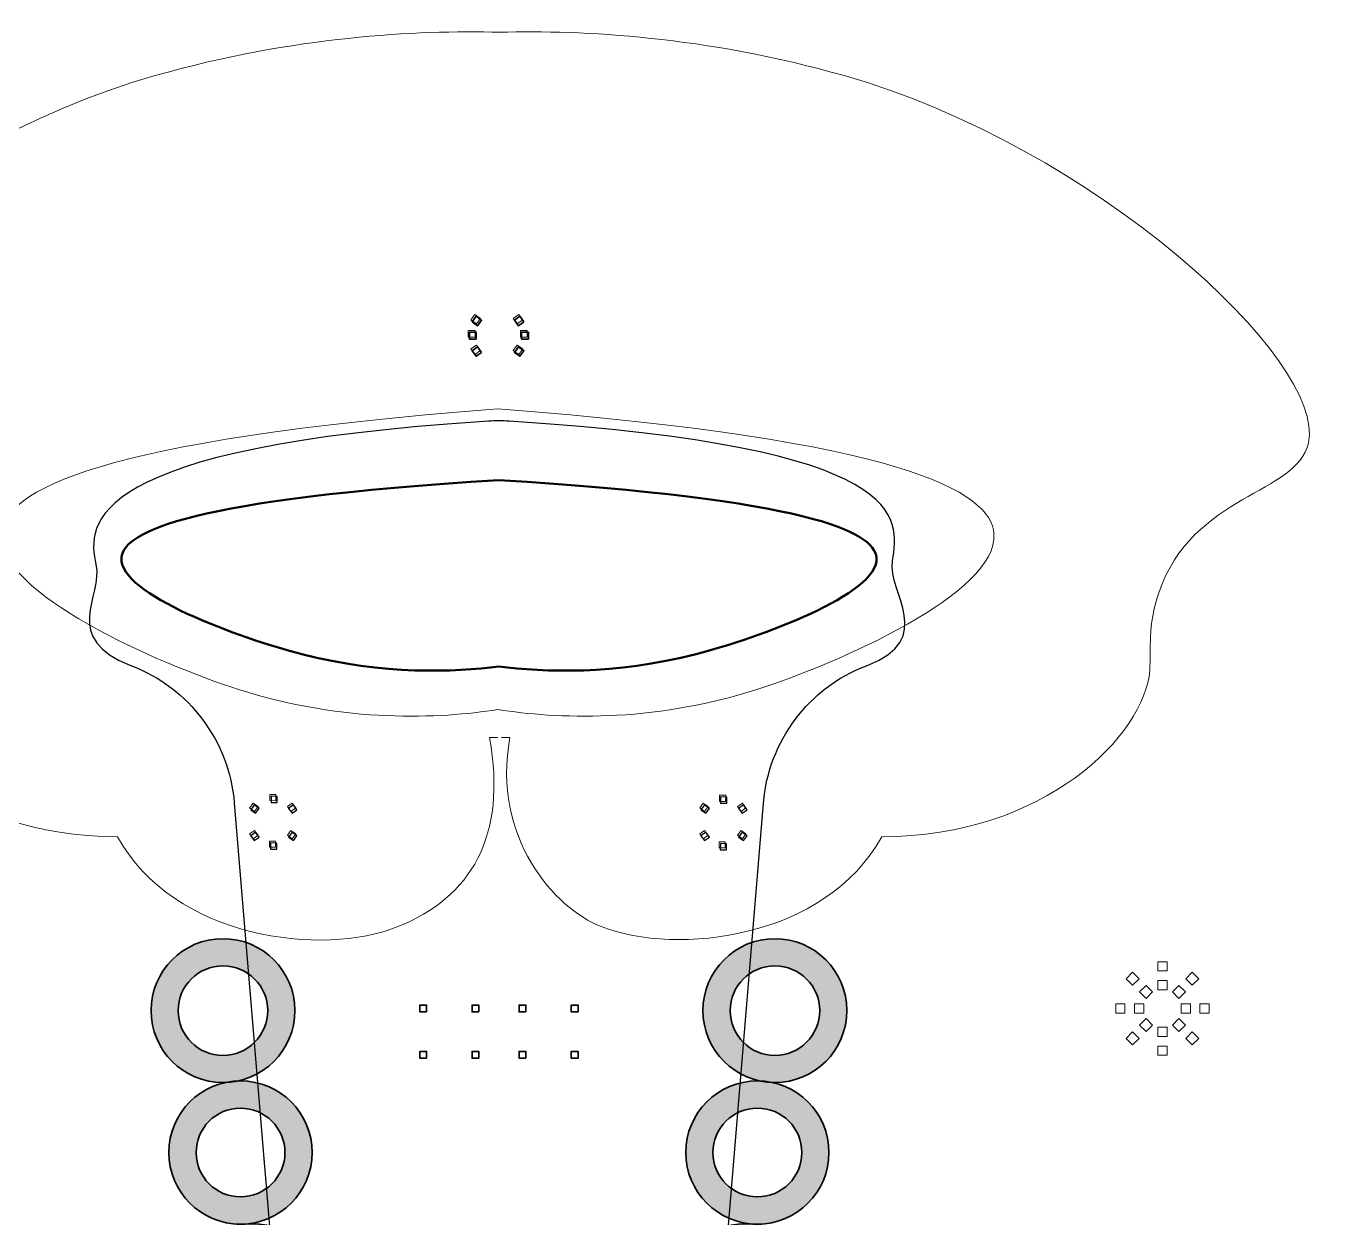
# Model space of a CAD drawing. Header units: millimetres. Extents: x 24 to 984, y -529 to -8.
# Drawn here: x 202.7 to 304.2, y -297.3 to -204.5 of the extents above; entities that cross this region are included whole.
import ezdxf

# ---------------------------------------------------------------- set-up
doc = ezdxf.new("R2010")
doc.units = ezdxf.units.MM
doc.header["$MEASUREMENT"] = 0
for name, color, linetype, lineweight in [('基本型', 7, 'Continuous', 0), ('領巾', 7, 'Continuous', 0), ('領片', 7, 'Continuous', 0)]:
    doc.layers.add(name, color=color, linetype=linetype, lineweight=lineweight)

# ---------------------------------------------------------------- blocks, each defined once
blk = doc.blocks.new('Block_1')
at = {"layer": '基本型', "color": 211, "lineweight": 30, "true_color": 0xfc41ff}
for points in [[(369.79, -254.32), (369.79, -254.32), (364.02, -169.46), (364.02, -169.46), (364.02, -169.46), (324.9, -163.26), (324.9, -163.26), (324.9, -163.26), (331.87, -78.98), (346.56, -46.01), (346.56, -46.01), (307.17, -18.49), (239.53, -18.27), (239.53, -18.27), (239.54, -18.27), (239.54, -18.27), (239.4, -18.27), (239.26, -18.27), (239.12, -18.27), (238.98, -18.27), (238.84, -18.27), (238.71, -18.27), (238.71, -18.27), (238.71, -18.27), (238.71, -18.27), (171.08, -18.49), (131.68, -46.01), (131.68, -46.01), (146.37, -78.98), (154.04, -163.26), (154.04, -163.26), (154.04, -163.26), (114.22, -169.46), (114.22, -169.46), (114.22, -169.46), (106.33, -254.32), (106.33, -254.32)], [(106.33, -254.45), (106.33, -254.45), (114.22, -339.32), (114.22, -339.32), (114.22, -339.32), (153.34, -345.52), (153.34, -345.52), (153.34, -345.52), (146.37, -429.8), (131.68, -462.77), (131.68, -462.77), (171.08, -490.28), (238.71, -490.51), (238.71, -490.51), (238.71, -490.51), (238.71, -490.51), (238.84, -490.51), (238.98, -490.51), (239.12, -490.51), (239.26, -490.51), (239.4, -490.51), (239.54, -490.51), (239.54, -490.51), (239.53, -490.51), (239.53, -490.51), (307.17, -490.28), (346.56, -462.77), (346.56, -462.77), (331.87, -429.8), (324.55, -345.52), (324.55, -345.52), (324.55, -345.52), (364.02, -339.32), (364.02, -339.32), (364.02, -339.32), (369.79, -254.45), (369.79, -254.45)]]:
    blk.add_open_spline(points, degree=3, knots=[0, 0, 0, 0, 1, 1, 1, 2, 2, 2, 3, 3, 3, 4, 4, 4, 5, 5, 5, 6, 6, 6, 7, 7, 7, 8, 8, 8, 9, 9, 9, 10, 10, 10, 11, 11, 11, 12, 12, 12, 12], dxfattribs=at)
blk = doc.blocks.new('Block_3')
at = {"layer": '基本型', "color": 211, "lineweight": 35, "true_color": 0xfc41ff}
for points in [[(237.76, -227.07), (237.76, -227.07), (238.19, -227.38), (238.19, -227.38), (238.19, -227.38), (237.88, -227.81), (237.88, -227.81), (237.88, -227.81), (237.45, -227.5), (237.45, -227.5), (237.45, -227.5), (237.76, -227.07), (237.76, -227.07)], [(241.48, -227.5), (241.48, -227.5), (241.05, -227.81), (241.05, -227.81), (241.05, -227.81), (240.74, -227.38), (240.74, -227.38), (240.74, -227.38), (241.17, -227.07), (241.17, -227.07), (241.17, -227.07), (241.48, -227.5), (241.48, -227.5)], [(238.19, -229.88), (238.19, -229.88), (237.76, -230.19), (237.76, -230.19), (237.76, -230.19), (237.45, -229.76), (237.45, -229.76), (237.45, -229.76), (237.88, -229.45), (237.88, -229.45), (237.88, -229.45), (238.19, -229.88), (238.19, -229.88)], [(241.05, -229.45), (241.05, -229.45), (241.48, -229.76), (241.48, -229.76), (241.48, -229.76), (241.17, -230.19), (241.17, -230.19), (241.17, -230.19), (240.74, -229.88), (240.74, -229.88), (240.74, -229.88), (241.05, -229.45), (241.05, -229.45)]]:
    blk.add_open_spline(points, degree=3, knots=[0, 0, 0, 0, 1, 1, 1, 2, 2, 2, 3, 3, 3, 4, 4, 4, 4], dxfattribs=at)
blk = doc.blocks.new('Block_2')
at = {"layer": '基本型', "color": 211, "lineweight": 35, "true_color": 0xfc41ff}
for points in [[(237.77, -228.85), (237.77, -228.85), (237.24, -228.85), (237.24, -228.85), (237.24, -228.85), (237.24, -228.32), (237.24, -228.32), (237.24, -228.32), (237.77, -228.32), (237.77, -228.32), (237.77, -228.32), (237.77, -228.85), (237.77, -228.85)], [(241.83, -228.85), (241.83, -228.85), (241.3, -228.85), (241.3, -228.85), (241.3, -228.85), (241.3, -228.32), (241.3, -228.32), (241.3, -228.32), (241.83, -228.32), (241.83, -228.32), (241.83, -228.32), (241.83, -228.85), (241.83, -228.85)]]:
    blk.add_open_spline(points, degree=3, knots=[0, 0, 0, 0, 1, 1, 1, 2, 2, 2, 3, 3, 3, 4, 4, 4, 4], dxfattribs=at)
at = {"layer": '基本型'}
blk.add_blockref('Block_3', (0, 0), dxfattribs=at)
blk = doc.blocks.new('Block_4')
at = {"layer": '基本型', "color": 211, "lineweight": 35, "true_color": 0xfc41ff}
for points in [[(233.91, -281.22), (233.91, -281.22), (233.38, -281.22), (233.38, -281.22), (233.38, -281.22), (233.38, -280.69), (233.38, -280.69), (233.38, -280.69), (233.91, -280.69), (233.91, -280.69), (233.91, -280.69), (233.91, -281.22), (233.91, -281.22)], [(237.97, -281.22), (237.97, -281.22), (237.44, -281.22), (237.44, -281.22), (237.44, -281.22), (237.44, -280.69), (237.44, -280.69), (237.44, -280.69), (237.97, -280.69), (237.97, -280.69), (237.97, -280.69), (237.97, -281.22), (237.97, -281.22)], [(233.91, -284.83), (233.91, -284.83), (233.38, -284.83), (233.38, -284.83), (233.38, -284.83), (233.38, -284.3), (233.38, -284.3), (233.38, -284.3), (233.91, -284.3), (233.91, -284.3), (233.91, -284.3), (233.91, -284.83), (233.91, -284.83)], [(237.97, -284.83), (237.97, -284.83), (237.44, -284.83), (237.44, -284.83), (237.44, -284.83), (237.44, -284.3), (237.44, -284.3), (237.44, -284.3), (237.97, -284.3), (237.97, -284.3), (237.97, -284.3), (237.97, -284.83), (237.97, -284.83)]]:
    blk.add_open_spline(points, degree=3, knots=[0, 0, 0, 0, 1, 1, 1, 2, 2, 2, 3, 3, 3, 4, 4, 4, 4], dxfattribs=at)
blk = doc.blocks.new('Block_5')
at = {"layer": '基本型', "color": 211, "lineweight": 35, "true_color": 0xfc41ff}
for points in [[(241.63, -281.22), (241.63, -281.22), (241.1, -281.22), (241.1, -281.22), (241.1, -281.22), (241.1, -280.69), (241.1, -280.69), (241.1, -280.69), (241.63, -280.69), (241.63, -280.69), (241.63, -280.69), (241.63, -281.22), (241.63, -281.22)], [(245.69, -281.22), (245.69, -281.22), (245.16, -281.22), (245.16, -281.22), (245.16, -281.22), (245.16, -280.69), (245.16, -280.69), (245.16, -280.69), (245.69, -280.69), (245.69, -280.69), (245.69, -280.69), (245.69, -281.22), (245.69, -281.22)], [(241.63, -284.83), (241.63, -284.83), (241.1, -284.83), (241.1, -284.83), (241.1, -284.83), (241.1, -284.3), (241.1, -284.3), (241.1, -284.3), (241.63, -284.3), (241.63, -284.3), (241.63, -284.3), (241.63, -284.83), (241.63, -284.83)], [(245.69, -284.83), (245.69, -284.83), (245.16, -284.83), (245.16, -284.83), (245.16, -284.83), (245.16, -284.3), (245.16, -284.3), (245.16, -284.3), (245.69, -284.3), (245.69, -284.3), (245.69, -284.3), (245.69, -284.83), (245.69, -284.83)]]:
    blk.add_open_spline(points, degree=3, knots=[0, 0, 0, 0, 1, 1, 1, 2, 2, 2, 3, 3, 3, 4, 4, 4, 4], dxfattribs=at)
blk = doc.blocks.new('Block_8')
at = {"layer": '基本型', "color": 211, "lineweight": 30, "true_color": 0xfc41ff}
for points in [[(255.53, -265.1), (255.53, -265.1), (255.91, -265.38), (255.91, -265.38), (255.91, -265.38), (255.63, -265.76), (255.63, -265.76), (255.63, -265.76), (255.25, -265.48), (255.25, -265.48), (255.25, -265.48), (255.53, -265.1), (255.53, -265.1)], [(258.85, -265.48), (258.85, -265.48), (258.47, -265.76), (258.47, -265.76), (258.47, -265.76), (258.19, -265.38), (258.19, -265.38), (258.19, -265.38), (258.57, -265.1), (258.57, -265.1), (258.57, -265.1), (258.85, -265.48), (258.85, -265.48)], [(255.91, -267.61), (255.91, -267.61), (255.53, -267.89), (255.53, -267.89), (255.53, -267.89), (255.25, -267.51), (255.25, -267.51), (255.25, -267.51), (255.63, -267.23), (255.63, -267.23), (255.63, -267.23), (255.91, -267.61), (255.91, -267.61)], [(258.47, -267.23), (258.47, -267.23), (258.85, -267.51), (258.85, -267.51), (258.85, -267.51), (258.57, -267.89), (258.57, -267.89), (258.57, -267.89), (258.19, -267.61), (258.19, -267.61), (258.19, -267.61), (258.47, -267.23), (258.47, -267.23)]]:
    blk.add_open_spline(points, degree=3, knots=[0, 0, 0, 0, 1, 1, 1, 2, 2, 2, 3, 3, 3, 4, 4, 4, 4], dxfattribs=at)
blk = doc.blocks.new('Block_10')
at = {"layer": '基本型', "true_color": 0x717171, "transparency": 33554687}
h = blk.add_hatch(color=8, dxfattribs=at)
h.dxf.hatch_style = 2
edge = h.paths.add_edge_path()
edge.add_spline(control_points=[(261.01, -277.64), (259.09, -277.64), (257.53, -279.2), (257.53, -281.12), (257.53, -283.04), (259.09, -284.61), (261.01, -284.61), (262.93, -284.61), (264.5, -283.04), (264.5, -281.12), (264.5, -279.2), (262.93, -277.64), (261.01, -277.64)], knot_values=[0, 0, 0, 0, 1, 1, 1, 2, 2, 2, 3, 3, 3, 4, 4, 4, 4], degree=3, periodic=0)
edge = h.paths.add_edge_path()
edge.add_spline(control_points=[(261.01, -286.72), (257.92, -286.72), (255.41, -284.21), (255.41, -281.12), (255.41, -278.03), (257.92, -275.52), (261.01, -275.52), (264.1, -275.52), (266.61, -278.03), (266.61, -281.12), (266.61, -284.21), (264.1, -286.72), (261.01, -286.72)], knot_values=[0, 0, 0, 0, 1, 1, 1, 2, 2, 2, 3, 3, 3, 4, 4, 4, 4], degree=3, periodic=0)
h = blk.add_hatch(color=8, dxfattribs=at)
h.dxf.hatch_style = 2
edge = h.paths.add_edge_path()
edge.add_spline(control_points=[(259.65, -288.71), (257.74, -288.71), (256.19, -290.26), (256.19, -292.17), (256.19, -294.07), (257.74, -295.62), (259.65, -295.62), (261.56, -295.62), (263.11, -294.07), (263.11, -292.17), (263.11, -290.26), (261.56, -288.71), (259.65, -288.71)], knot_values=[0, 0, 0, 0, 1, 1, 1, 2, 2, 2, 3, 3, 3, 4, 4, 4, 4], degree=3, periodic=0)
edge = h.paths.add_edge_path()
edge.add_spline(control_points=[(259.65, -297.74), (256.58, -297.74), (254.07, -295.24), (254.07, -292.17), (254.07, -289.09), (256.58, -286.59), (259.65, -286.59), (262.72, -286.59), (265.22, -289.09), (265.22, -292.17), (265.22, -295.24), (262.72, -297.74), (259.65, -297.74)], knot_values=[0, 0, 0, 0, 1, 1, 1, 2, 2, 2, 3, 3, 3, 4, 4, 4, 4], degree=3, periodic=0)
h = blk.add_hatch(color=8, dxfattribs=at)
h.dxf.hatch_style = 2
edge = h.paths.add_edge_path()
edge.add_spline(control_points=[(258.73, -299.83), (256.83, -299.83), (255.28, -301.38), (255.28, -303.29), (255.28, -305.19), (256.83, -306.74), (258.73, -306.74), (260.64, -306.74), (262.19, -305.19), (262.19, -303.29), (262.19, -301.38), (260.64, -299.83), (258.73, -299.83)], knot_values=[0, 0, 0, 0, 1, 1, 1, 2, 2, 2, 3, 3, 3, 4, 4, 4, 4], degree=3, periodic=0)
edge = h.paths.add_edge_path()
edge.add_spline(control_points=[(258.73, -308.86), (255.66, -308.86), (253.16, -306.36), (253.16, -303.29), (253.16, -300.21), (255.66, -297.71), (258.73, -297.71), (261.81, -297.71), (264.31, -300.21), (264.31, -303.29), (264.31, -306.36), (261.81, -308.86), (258.73, -308.86)], knot_values=[0, 0, 0, 0, 1, 1, 1, 2, 2, 2, 3, 3, 3, 4, 4, 4, 4], degree=3, periodic=0)
h = blk.add_hatch(color=8, dxfattribs=at)
h.dxf.hatch_style = 2
edge = h.paths.add_edge_path()
edge.add_spline(control_points=[(256.47, -310.57), (254.56, -310.57), (253.01, -312.12), (253.01, -314.02), (253.01, -315.93), (254.56, -317.48), (256.47, -317.48), (258.38, -317.48), (259.93, -315.93), (259.93, -314.02), (259.93, -312.12), (258.38, -310.57), (256.47, -310.57)], knot_values=[0, 0, 0, 0, 1, 1, 1, 2, 2, 2, 3, 3, 3, 4, 4, 4, 4], degree=3, periodic=0)
edge = h.paths.add_edge_path()
edge.add_spline(control_points=[(256.47, -319.6), (253.4, -319.6), (250.9, -317.1), (250.9, -314.02), (250.9, -310.95), (253.4, -308.45), (256.47, -308.45), (259.54, -308.45), (262.04, -310.95), (262.04, -314.02), (262.04, -317.1), (259.54, -319.6), (256.47, -319.6)], knot_values=[0, 0, 0, 0, 1, 1, 1, 2, 2, 2, 3, 3, 3, 4, 4, 4, 4], degree=3, periodic=0)
at = {"layer": '基本型', "color": 211, "lineweight": 35, "true_color": 0xfc41ff}
for points in [[(261.01, -286.72), (257.92, -286.72), (255.41, -284.21), (255.41, -281.12), (255.41, -278.03), (257.92, -275.52), (261.01, -275.52), (264.1, -275.52), (266.61, -278.03), (266.61, -281.12), (266.61, -284.21), (264.1, -286.72), (261.01, -286.72)], [(261.01, -277.64), (259.09, -277.64), (257.53, -279.2), (257.53, -281.12), (257.53, -283.04), (259.09, -284.61), (261.01, -284.61), (262.93, -284.61), (264.5, -283.04), (264.5, -281.12), (264.5, -279.2), (262.93, -277.64), (261.01, -277.64)], [(259.65, -297.74), (256.58, -297.74), (254.07, -295.24), (254.07, -292.17), (254.07, -289.09), (256.58, -286.59), (259.65, -286.59), (262.72, -286.59), (265.22, -289.09), (265.22, -292.17), (265.22, -295.24), (262.72, -297.74), (259.65, -297.74)], [(259.65, -288.71), (257.74, -288.71), (256.19, -290.26), (256.19, -292.17), (256.19, -294.07), (257.74, -295.62), (259.65, -295.62), (261.56, -295.62), (263.11, -294.07), (263.11, -292.17), (263.11, -290.26), (261.56, -288.71), (259.65, -288.71)], [(258.73, -308.86), (255.66, -308.86), (253.16, -306.36), (253.16, -303.29), (253.16, -300.21), (255.66, -297.71), (258.73, -297.71), (261.81, -297.71), (264.31, -300.21), (264.31, -303.29), (264.31, -306.36), (261.81, -308.86), (258.73, -308.86)], [(258.73, -299.83), (256.83, -299.83), (255.28, -301.38), (255.28, -303.29), (255.28, -305.19), (256.83, -306.74), (258.73, -306.74), (260.64, -306.74), (262.19, -305.19), (262.19, -303.29), (262.19, -301.38), (260.64, -299.83), (258.73, -299.83)], [(256.47, -319.6), (253.4, -319.6), (250.9, -317.1), (250.9, -314.02), (250.9, -310.95), (253.4, -308.45), (256.47, -308.45), (259.54, -308.45), (262.04, -310.95), (262.04, -314.02), (262.04, -317.1), (259.54, -319.6), (256.47, -319.6)], [(256.47, -310.57), (254.56, -310.57), (253.01, -312.12), (253.01, -314.02), (253.01, -315.93), (254.56, -317.48), (256.47, -317.48), (258.38, -317.48), (259.93, -315.93), (259.93, -314.02), (259.93, -312.12), (258.38, -310.57), (256.47, -310.57)]]:
    blk.add_open_spline(points, degree=3, knots=[0, 0, 0, 0, 1, 1, 1, 2, 2, 2, 3, 3, 3, 4, 4, 4, 4], dxfattribs=at)
blk = doc.blocks.new('Block_9')
at = {"layer": '基本型', "true_color": 0x717171, "transparency": 33554687}
h = blk.add_hatch(color=8, dxfattribs=at)
h.dxf.hatch_style = 2
edge = h.paths.add_edge_path()
edge.add_spline(control_points=[(218.06, -277.64), (216.14, -277.64), (214.57, -279.2), (214.57, -281.12), (214.57, -283.04), (216.14, -284.61), (218.06, -284.61), (219.98, -284.61), (221.54, -283.04), (221.54, -281.12), (221.54, -279.2), (219.98, -277.64), (218.06, -277.64)], knot_values=[0, 0, 0, 0, 1, 1, 1, 2, 2, 2, 3, 3, 3, 4, 4, 4, 4], degree=3, periodic=0)
edge = h.paths.add_edge_path()
edge.add_spline(control_points=[(218.06, -286.72), (214.97, -286.72), (212.46, -284.21), (212.46, -281.12), (212.46, -278.03), (214.97, -275.52), (218.06, -275.52), (221.15, -275.52), (223.66, -278.03), (223.66, -281.12), (223.66, -284.21), (221.15, -286.72), (218.06, -286.72)], knot_values=[0, 0, 0, 0, 1, 1, 1, 2, 2, 2, 3, 3, 3, 4, 4, 4, 4], degree=3, periodic=0)
h = blk.add_hatch(color=8, dxfattribs=at)
h.dxf.hatch_style = 2
edge = h.paths.add_edge_path()
edge.add_spline(control_points=[(219.42, -288.71), (217.52, -288.71), (215.97, -290.26), (215.97, -292.17), (215.97, -294.07), (217.52, -295.62), (219.42, -295.62), (221.33, -295.62), (222.88, -294.07), (222.88, -292.17), (222.88, -290.26), (221.33, -288.71), (219.42, -288.71)], knot_values=[0, 0, 0, 0, 1, 1, 1, 2, 2, 2, 3, 3, 3, 4, 4, 4, 4], degree=3, periodic=0)
edge = h.paths.add_edge_path()
edge.add_spline(control_points=[(219.42, -297.74), (216.35, -297.74), (213.85, -295.24), (213.85, -292.17), (213.85, -289.09), (216.35, -286.59), (219.42, -286.59), (222.5, -286.59), (225, -289.09), (225, -292.17), (225, -295.24), (222.5, -297.74), (219.42, -297.74)], knot_values=[0, 0, 0, 0, 1, 1, 1, 2, 2, 2, 3, 3, 3, 4, 4, 4, 4], degree=3, periodic=0)
h = blk.add_hatch(color=8, dxfattribs=at)
h.dxf.hatch_style = 2
edge = h.paths.add_edge_path()
edge.add_spline(control_points=[(220.34, -299.83), (218.43, -299.83), (216.88, -301.38), (216.88, -303.29), (216.88, -305.19), (218.43, -306.74), (220.34, -306.74), (222.24, -306.74), (223.8, -305.19), (223.8, -303.29), (223.8, -301.38), (222.24, -299.83), (220.34, -299.83)], knot_values=[0, 0, 0, 0, 1, 1, 1, 2, 2, 2, 3, 3, 3, 4, 4, 4, 4], degree=3, periodic=0)
edge = h.paths.add_edge_path()
edge.add_spline(control_points=[(220.34, -308.86), (217.26, -308.86), (214.76, -306.36), (214.76, -303.29), (214.76, -300.21), (217.26, -297.71), (220.34, -297.71), (223.41, -297.71), (225.91, -300.21), (225.91, -303.29), (225.91, -306.36), (223.41, -308.86), (220.34, -308.86)], knot_values=[0, 0, 0, 0, 1, 1, 1, 2, 2, 2, 3, 3, 3, 4, 4, 4, 4], degree=3, periodic=0)
h = blk.add_hatch(color=8, dxfattribs=at)
h.dxf.hatch_style = 2
edge = h.paths.add_edge_path()
edge.add_spline(control_points=[(222.6, -310.57), (220.7, -310.57), (219.15, -312.12), (219.15, -314.02), (219.15, -315.93), (220.7, -317.48), (222.6, -317.48), (224.51, -317.48), (226.06, -315.93), (226.06, -314.02), (226.06, -312.12), (224.51, -310.57), (222.6, -310.57)], knot_values=[0, 0, 0, 0, 1, 1, 1, 2, 2, 2, 3, 3, 3, 4, 4, 4, 4], degree=3, periodic=0)
edge = h.paths.add_edge_path()
edge.add_spline(control_points=[(222.6, -319.6), (219.53, -319.6), (217.03, -317.1), (217.03, -314.02), (217.03, -310.95), (219.53, -308.45), (222.6, -308.45), (225.68, -308.45), (228.18, -310.95), (228.18, -314.02), (228.18, -317.1), (225.68, -319.6), (222.6, -319.6)], knot_values=[0, 0, 0, 0, 1, 1, 1, 2, 2, 2, 3, 3, 3, 4, 4, 4, 4], degree=3, periodic=0)
at = {"layer": '基本型', "color": 211, "lineweight": 35, "true_color": 0xfc41ff}
for points in [[(218.06, -286.72), (214.97, -286.72), (212.46, -284.21), (212.46, -281.12), (212.46, -278.03), (214.97, -275.52), (218.06, -275.52), (221.15, -275.52), (223.66, -278.03), (223.66, -281.12), (223.66, -284.21), (221.15, -286.72), (218.06, -286.72)], [(218.06, -277.64), (216.14, -277.64), (214.57, -279.2), (214.57, -281.12), (214.57, -283.04), (216.14, -284.61), (218.06, -284.61), (219.98, -284.61), (221.54, -283.04), (221.54, -281.12), (221.54, -279.2), (219.98, -277.64), (218.06, -277.64)], [(219.42, -297.74), (216.35, -297.74), (213.85, -295.24), (213.85, -292.17), (213.85, -289.09), (216.35, -286.59), (219.42, -286.59), (222.5, -286.59), (225, -289.09), (225, -292.17), (225, -295.24), (222.5, -297.74), (219.42, -297.74)], [(219.42, -288.71), (217.52, -288.71), (215.97, -290.26), (215.97, -292.17), (215.97, -294.07), (217.52, -295.62), (219.42, -295.62), (221.33, -295.62), (222.88, -294.07), (222.88, -292.17), (222.88, -290.26), (221.33, -288.71), (219.42, -288.71)], [(220.34, -308.86), (217.26, -308.86), (214.76, -306.36), (214.76, -303.29), (214.76, -300.21), (217.26, -297.71), (220.34, -297.71), (223.41, -297.71), (225.91, -300.21), (225.91, -303.29), (225.91, -306.36), (223.41, -308.86), (220.34, -308.86)], [(220.34, -299.83), (218.43, -299.83), (216.88, -301.38), (216.88, -303.29), (216.88, -305.19), (218.43, -306.74), (220.34, -306.74), (222.24, -306.74), (223.8, -305.19), (223.8, -303.29), (223.8, -301.38), (222.24, -299.83), (220.34, -299.83)], [(222.6, -319.6), (219.53, -319.6), (217.03, -317.1), (217.03, -314.02), (217.03, -310.95), (219.53, -308.45), (222.6, -308.45), (225.68, -308.45), (228.18, -310.95), (228.18, -314.02), (228.18, -317.1), (225.68, -319.6), (222.6, -319.6)], [(222.6, -310.57), (220.7, -310.57), (219.15, -312.12), (219.15, -314.02), (219.15, -315.93), (220.7, -317.48), (222.6, -317.48), (224.51, -317.48), (226.06, -315.93), (226.06, -314.02), (226.06, -312.12), (224.51, -310.57), (222.6, -310.57)]]:
    blk.add_open_spline(points, degree=3, knots=[0, 0, 0, 0, 1, 1, 1, 2, 2, 2, 3, 3, 3, 4, 4, 4, 4], dxfattribs=at)
at = {"layer": '基本型'}
blk.add_blockref('Block_10', (0, 0), dxfattribs=at)
blk = doc.blocks.new('Block_12')
at = {"layer": '基本型', "color": 211, "lineweight": 18, "true_color": 0xfc41ff}
for points in [[(290.81, -278.03), (290.81, -278.03), (290.81, -277.32), (290.81, -277.32), (290.81, -277.32), (291.53, -277.32), (291.53, -277.32), (291.53, -277.32), (291.53, -278.03), (291.53, -278.03), (291.53, -278.03), (290.81, -278.03), (290.81, -278.03)], [(288.85, -279.14), (288.85, -279.14), (288.34, -278.64), (288.34, -278.64), (288.34, -278.64), (288.85, -278.13), (288.85, -278.13), (288.85, -278.13), (289.36, -278.64), (289.36, -278.64), (289.36, -278.64), (288.85, -279.14), (288.85, -279.14)], [(292.98, -278.64), (292.98, -278.64), (293.49, -278.13), (293.49, -278.13), (293.49, -278.13), (294, -278.64), (294, -278.64), (294, -278.64), (293.49, -279.14), (293.49, -279.14), (293.49, -279.14), (292.98, -278.64), (292.98, -278.64)], [(288.25, -281.31), (288.25, -281.31), (287.53, -281.31), (287.53, -281.31), (287.53, -281.31), (287.53, -280.6), (287.53, -280.6), (287.53, -280.6), (288.25, -280.6), (288.25, -280.6), (288.25, -280.6), (288.25, -281.31), (288.25, -281.31)], [(294.09, -280.6), (294.09, -280.6), (294.81, -280.6), (294.81, -280.6), (294.81, -280.6), (294.81, -281.31), (294.81, -281.31), (294.81, -281.31), (294.09, -281.31), (294.09, -281.31), (294.09, -281.31), (294.09, -280.6), (294.09, -280.6)], [(289.36, -283.28), (289.36, -283.28), (288.85, -283.78), (288.85, -283.78), (288.85, -283.78), (288.34, -283.28), (288.34, -283.28), (288.34, -283.28), (288.85, -282.77), (288.85, -282.77), (288.85, -282.77), (289.36, -283.28), (289.36, -283.28)], [(293.49, -282.77), (293.49, -282.77), (294, -283.28), (294, -283.28), (294, -283.28), (293.49, -283.78), (293.49, -283.78), (293.49, -283.78), (292.98, -283.28), (292.98, -283.28), (292.98, -283.28), (293.49, -282.77), (293.49, -282.77)], [(291.53, -283.88), (291.53, -283.88), (291.53, -284.6), (291.53, -284.6), (291.53, -284.6), (290.81, -284.6), (290.81, -284.6), (290.81, -284.6), (290.81, -283.88), (290.81, -283.88), (290.81, -283.88), (291.53, -283.88), (291.53, -283.88)]]:
    blk.add_open_spline(points, degree=3, knots=[0, 0, 0, 0, 1, 1, 1, 2, 2, 2, 3, 3, 3, 4, 4, 4, 4], dxfattribs=at)
blk = doc.blocks.new('Block_11')
at = {"layer": '基本型', "color": 211, "lineweight": 18, "true_color": 0xfc41ff}
for points in [[(290.81, -279.5), (290.81, -279.5), (290.81, -278.78), (290.81, -278.78), (290.81, -278.78), (291.53, -278.78), (291.53, -278.78), (291.53, -278.78), (291.53, -279.5), (291.53, -279.5), (291.53, -279.5), (290.81, -279.5), (290.81, -279.5)], [(289.89, -280.18), (289.89, -280.18), (289.38, -279.67), (289.38, -279.67), (289.38, -279.67), (289.89, -279.17), (289.89, -279.17), (289.89, -279.17), (290.39, -279.67), (290.39, -279.67), (290.39, -279.67), (289.89, -280.18), (289.89, -280.18)], [(291.94, -279.67), (291.94, -279.67), (292.45, -279.17), (292.45, -279.17), (292.45, -279.17), (292.96, -279.67), (292.96, -279.67), (292.96, -279.67), (292.45, -280.18), (292.45, -280.18), (292.45, -280.18), (291.94, -279.67), (291.94, -279.67)], [(289.72, -281.31), (289.72, -281.31), (289, -281.31), (289, -281.31), (289, -281.31), (289, -280.6), (289, -280.6), (289, -280.6), (289.72, -280.6), (289.72, -280.6), (289.72, -280.6), (289.72, -281.31), (289.72, -281.31)], [(292.62, -280.6), (292.62, -280.6), (293.34, -280.6), (293.34, -280.6), (293.34, -280.6), (293.34, -281.31), (293.34, -281.31), (293.34, -281.31), (292.62, -281.31), (292.62, -281.31), (292.62, -281.31), (292.62, -280.6), (292.62, -280.6)], [(290.39, -282.24), (290.39, -282.24), (289.89, -282.75), (289.89, -282.75), (289.89, -282.75), (289.38, -282.24), (289.38, -282.24), (289.38, -282.24), (289.89, -281.73), (289.89, -281.73), (289.89, -281.73), (290.39, -282.24), (290.39, -282.24)], [(292.45, -281.73), (292.45, -281.73), (292.96, -282.24), (292.96, -282.24), (292.96, -282.24), (292.45, -282.75), (292.45, -282.75), (292.45, -282.75), (291.94, -282.24), (291.94, -282.24), (291.94, -282.24), (292.45, -281.73), (292.45, -281.73)], [(291.53, -282.41), (291.53, -282.41), (291.53, -283.13), (291.53, -283.13), (291.53, -283.13), (290.81, -283.13), (290.81, -283.13), (290.81, -283.13), (290.81, -282.41), (290.81, -282.41), (290.81, -282.41), (291.53, -282.41), (291.53, -282.41)]]:
    blk.add_open_spline(points, degree=3, knots=[0, 0, 0, 0, 1, 1, 1, 2, 2, 2, 3, 3, 3, 4, 4, 4, 4], dxfattribs=at)
at = {"layer": '基本型'}
blk.add_blockref('Block_12', (0, 0), dxfattribs=at)
blk = doc.blocks.new('Block_0')
at = {"layer": '基本型', "color": 211, "lineweight": 30, "true_color": 0xfc41ff}
blk.add_lwpolyline([(215.55, -248.71)], dxfattribs=at)
at = {"layer": '基本型', "color": 211, "lineweight": 50, "true_color": 0xfc41ff}
for points in [[(239.54, -254.34), (236.07, -254.77), (230.57, -255.02), (224.19, -253.37), (219.4, -252.13), (209.9, -248.72), (210.16, -245.86), (210.34, -243.81), (215.58, -241.31), (239.54, -239.82)], [(239.54, -254.34), (243, -254.77), (248.5, -255.02), (254.88, -253.37), (259.67, -252.13), (269.17, -248.72), (268.92, -245.86), (268.73, -243.81), (263.49, -241.31), (239.54, -239.82)]]:
    blk.add_open_spline(points, degree=3, knots=[0, 0, 0, 0, 1, 1, 1, 2, 2, 2, 3, 3, 3, 3], dxfattribs=at)
at = {"layer": '基本型', "color": 211, "lineweight": 30, "true_color": 0xfc41ff}
for points in [[(222.27, -264.45), (222.27, -264.45), (222.27, -264.92), (222.27, -264.92), (222.27, -264.92), (221.8, -264.92), (221.8, -264.92), (221.8, -264.92), (221.8, -264.44), (221.8, -264.44), (221.8, -264.44), (222.27, -264.45), (222.27, -264.45)], [(257.27, -264.5), (257.27, -264.5), (257.26, -264.97), (257.26, -264.97), (257.26, -264.97), (256.79, -264.97), (256.79, -264.97), (256.79, -264.97), (256.79, -264.49), (256.79, -264.49), (256.79, -264.49), (257.27, -264.5), (257.27, -264.5)], [(220.5, -265.1), (220.5, -265.1), (220.88, -265.38), (220.88, -265.38), (220.88, -265.38), (220.6, -265.76), (220.6, -265.76), (220.6, -265.76), (220.22, -265.48), (220.22, -265.48), (220.22, -265.48), (220.5, -265.1), (220.5, -265.1)], [(223.82, -265.48), (223.82, -265.48), (223.44, -265.76), (223.44, -265.76), (223.44, -265.76), (223.16, -265.38), (223.16, -265.38), (223.16, -265.38), (223.54, -265.1), (223.54, -265.1), (223.54, -265.1), (223.82, -265.48), (223.82, -265.48)], [(220.88, -267.62), (220.88, -267.62), (220.5, -267.89), (220.5, -267.89), (220.5, -267.89), (220.22, -267.51), (220.22, -267.51), (220.22, -267.51), (220.6, -267.23), (220.6, -267.23), (220.6, -267.23), (220.88, -267.62), (220.88, -267.62)], [(223.44, -267.23), (223.44, -267.23), (223.82, -267.51), (223.82, -267.51), (223.82, -267.51), (223.54, -267.89), (223.54, -267.89), (223.54, -267.89), (223.16, -267.62), (223.16, -267.62), (223.16, -267.62), (223.44, -267.23), (223.44, -267.23)], [(222.25, -268.08), (222.25, -268.08), (222.24, -268.55), (222.24, -268.55), (222.24, -268.55), (221.77, -268.55), (221.77, -268.55), (221.77, -268.55), (221.77, -268.07), (221.77, -268.07), (221.77, -268.07), (222.25, -268.08), (222.25, -268.08)], [(257.24, -268.13), (257.24, -268.13), (257.24, -268.6), (257.24, -268.6), (257.24, -268.6), (256.76, -268.6), (256.76, -268.6), (256.76, -268.6), (256.77, -268.12), (256.77, -268.12), (256.77, -268.12), (257.24, -268.13), (257.24, -268.13)]]:
    blk.add_open_spline(points, degree=3, knots=[0, 0, 0, 0, 1, 1, 1, 2, 2, 2, 3, 3, 3, 4, 4, 4, 4], dxfattribs=at)
at = {"layer": '基本型'}
for name in ['Block_1', 'Block_2', 'Block_8', 'Block_9', 'Block_11', 'Block_4', 'Block_5']:
    blk.add_blockref(name, (0, 0), dxfattribs=at)
blk = doc.blocks.new('Block_48')
at = {"layer": '領片', "color": 166, "lineweight": 35, "true_color": 0x1d2088}
blk.add_open_spline([(348.55, -253.66), (348.68, -248.45), (349.84, -255.39), (344.87, -226.4), (344.87, -226.4), (341.36, -207.92), (341.36, -207.92), (341.36, -207.92), (340.39, -200.68), (340.39, -200.68), (339.55, -194.45), (337.16, -188.69), (333.59, -183.83), (328.72, -176.78), (321.44, -171.52), (312.85, -169.24), (312.85, -169.24), (276.29, -159.54), (276.29, -159.54), (264.56, -156.43), (252.54, -154.86), (240.51, -154.81), (240.51, -154.81), (240.51, -154.8), (240.51, -154.8), (240.33, -154.8), (240.15, -154.81), (239.97, -154.81), (239.79, -154.81), (239.61, -154.8), (239.43, -154.8), (239.43, -154.8), (239.43, -154.81), (239.43, -154.81), (227.4, -154.86), (215.38, -156.43), (203.65, -159.54), (203.65, -159.54), (167.09, -169.24), (167.09, -169.24), (158.5, -171.52), (151.21, -176.78), (146.35, -183.83), (142.78, -188.69), (140.38, -194.45), (139.55, -200.68), (139.55, -200.68), (138.58, -207.92), (138.58, -207.92), (138.58, -207.92), (135.07, -226.4), (135.07, -226.4), (130.09, -255.39), (131.26, -248.45), (131.38, -253.66), (131.38, -259.44), (134.41, -264.51), (138.96, -267.38), (137.22, -269.2), (135.91, -271.43), (135.17, -273.9), (134.73, -275.37), (134.5, -276.93), (134.5, -278.54), (134.5, -284.06), (137.26, -288.94), (141.48, -291.86), (140.14, -294.22), (139.38, -296.94), (139.38, -299.84), (139.38, -306.65), (143.57, -312.47), (149.52, -314.87), (150.38, -323.02), (157.27, -329.37), (165.64, -329.37), (166.26, -329.37), (166.87, -329.33), (167.47, -329.27), (169.32, -336.18), (175.63, -341.28), (183.13, -341.28), (186.1, -341.28), (188.89, -340.47), (191.28, -339.08), (194.16, -343.6), (199.21, -346.61), (204.97, -346.61), (208.8, -346.61), (212.32, -345.27), (215.1, -343.05), (218.07, -346.38), (222.39, -348.47), (227.2, -348.47), (232.39, -348.47), (237, -346.03), (239.97, -342.23), (242.93, -346.03), (247.55, -348.47), (252.74, -348.47), (257.55, -348.47), (261.87, -346.38), (264.84, -343.05), (267.61, -345.27), (271.13, -346.61), (274.97, -346.61), (280.72, -346.61), (285.78, -343.6), (288.65, -339.08), (291.05, -340.47), (293.83, -341.28), (296.8, -341.28), (304.3, -341.28), (310.61, -336.18), (312.46, -329.27), (313.06, -329.33), (313.67, -329.37), (314.29, -329.37), (322.67, -329.37), (329.56, -323.02), (330.41, -314.87), (336.36, -312.47), (340.56, -306.65), (340.56, -299.84), (340.56, -296.94), (339.79, -294.22), (338.46, -291.86), (342.68, -288.94), (345.44, -284.06), (345.44, -278.54), (345.44, -276.93), (345.2, -275.37), (344.76, -273.9), (344.03, -271.43), (342.71, -269.2), (340.98, -267.38), (345.53, -264.51), (348.55, -259.44), (348.55, -253.66)], degree=3, knots=[0, 0, 0, 0, 1, 1, 1, 2, 2, 2, 3, 3, 3, 4, 4, 4, 5, 5, 5, 6, 6, 6, 7, 7, 7, 8, 8, 8, 9, 9, 9, 10, 10, 10, 11, 11, 11, 12, 12, 12, 13, 13, 13, 14, 14, 14, 15, 15, 15, 16, 16, 16, 17, 17, 17, 18, 18, 18, 19, 19, 19, 20, 20, 20, 21, 21, 21, 22, 22, 22, 23, 23, 23, 24, 24, 24, 25, 25, 25, 26, 26, 26, 27, 27, 27, 28, 28, 28, 29, 29, 29, 30, 30, 30, 31, 31, 31, 32, 32, 32, 33, 33, 33, 34, 34, 34, 35, 35, 35, 36, 36, 36, 37, 37, 37, 38, 38, 38, 39, 39, 39, 40, 40, 40, 41, 41, 41, 42, 42, 42, 43, 43, 43, 44, 44, 44, 45, 45, 45, 46, 46, 46, 46], dxfattribs=at)
at = {"layer": '領片', "color": 166, "lineweight": 30, "true_color": 0x1d2088}
blk.add_open_spline([(208.17, -246.38), (207.46, -243.24), (207.33, -237.24), (238.73, -235.24), (239.26, -235.2), (239.8, -235.2), (240.33, -235.24), (271.74, -237.24), (270.71, -242.76), (270.16, -246.11), (269.74, -248.61), (273.69, -252.16), (268.13, -254.27), (263.63, -255.99), (260.52, -260.16), (260.12, -264.96), (260.12, -264.96), (256.59, -307.54), (256.59, -307.54), (256.57, -307.77), (256.56, -308), (256.55, -308.22), (256.37, -311.25), (253.86, -313.65), (250.79, -313.65), (250.79, -313.65), (228.27, -313.65), (228.27, -313.65), (225.2, -313.65), (222.69, -311.25), (222.52, -308.22), (222.5, -308), (222.5, -307.77), (222.48, -307.54), (222.48, -307.54), (218.94, -264.96), (218.94, -264.96), (218.54, -260.16), (215.44, -255.99), (210.93, -254.27), (205.37, -252.16), (208.73, -248.85), (208.17, -246.38)], degree=3, knots=[0, 0, 0, 0, 1, 1, 1, 2, 2, 2, 3, 3, 3, 4, 4, 4, 5, 5, 5, 6, 6, 6, 7, 7, 7, 8, 8, 8, 9, 9, 9, 10, 10, 10, 11, 11, 11, 12, 12, 12, 13, 13, 13, 14, 14, 14, 14], dxfattribs=at)
blk = doc.blocks.new('Block_47')
at = {"layer": '領片'}
blk.add_blockref('Block_48', (0, 0), dxfattribs=at)
blk = doc.blocks.new('Block_61')
at = {"layer": '領巾', "color": 240, "lineweight": 20, "true_color": 0xfc0b44}
for points in [[(237.67, -226.93), (237.67, -226.93), (238.1, -227.24), (238.1, -227.24), (238.1, -227.24), (237.79, -227.67), (237.79, -227.67), (237.79, -227.67), (237.36, -227.36), (237.36, -227.36), (237.36, -227.36), (237.67, -226.93), (237.67, -226.93)], [(241.39, -227.36), (241.39, -227.36), (240.96, -227.67), (240.96, -227.67), (240.96, -227.67), (240.65, -227.24), (240.65, -227.24), (240.65, -227.24), (241.08, -226.93), (241.08, -226.93), (241.08, -226.93), (241.39, -227.36), (241.39, -227.36)], [(238.1, -229.74), (238.1, -229.74), (237.67, -230.05), (237.67, -230.05), (237.67, -230.05), (237.36, -229.62), (237.36, -229.62), (237.36, -229.62), (237.79, -229.31), (237.79, -229.31), (237.79, -229.31), (238.1, -229.74), (238.1, -229.74)], [(240.96, -229.31), (240.96, -229.31), (241.39, -229.62), (241.39, -229.62), (241.39, -229.62), (241.08, -230.05), (241.08, -230.05), (241.08, -230.05), (240.65, -229.74), (240.65, -229.74), (240.65, -229.74), (240.96, -229.31), (240.96, -229.31)]]:
    blk.add_open_spline(points, degree=3, knots=[0, 0, 0, 0, 1, 1, 1, 2, 2, 2, 3, 3, 3, 4, 4, 4, 4], dxfattribs=at)
blk = doc.blocks.new('Block_60')
at = {"layer": '領巾', "color": 240, "lineweight": 20, "true_color": 0xfc0b44}
for points in [[(237.68, -228.71), (237.68, -228.71), (237.15, -228.71), (237.15, -228.71), (237.15, -228.71), (237.15, -228.18), (237.15, -228.18), (237.15, -228.18), (237.68, -228.18), (237.68, -228.18), (237.68, -228.18), (237.68, -228.71), (237.68, -228.71)], [(241.74, -228.71), (241.74, -228.71), (241.21, -228.71), (241.21, -228.71), (241.21, -228.71), (241.21, -228.18), (241.21, -228.18), (241.21, -228.18), (241.74, -228.18), (241.74, -228.18), (241.74, -228.18), (241.74, -228.71), (241.74, -228.71)]]:
    blk.add_open_spline(points, degree=3, knots=[0, 0, 0, 0, 1, 1, 1, 2, 2, 2, 3, 3, 3, 4, 4, 4, 4], dxfattribs=at)
at = {"layer": '領巾'}
blk.add_blockref('Block_61', (0, 0), dxfattribs=at)
blk = doc.blocks.new('Block_62')
at = {"layer": '領巾', "color": 240, "lineweight": 20, "true_color": 0xfc0b44}
for points in [[(255.44, -264.96), (255.44, -264.96), (255.82, -265.24), (255.82, -265.24), (255.82, -265.24), (255.54, -265.62), (255.54, -265.62), (255.54, -265.62), (255.16, -265.34), (255.16, -265.34), (255.16, -265.34), (255.44, -264.96), (255.44, -264.96)], [(258.76, -265.34), (258.76, -265.34), (258.38, -265.62), (258.38, -265.62), (258.38, -265.62), (258.1, -265.24), (258.1, -265.24), (258.1, -265.24), (258.48, -264.96), (258.48, -264.96), (258.48, -264.96), (258.76, -265.34), (258.76, -265.34)], [(255.82, -267.47), (255.82, -267.47), (255.44, -267.75), (255.44, -267.75), (255.44, -267.75), (255.16, -267.37), (255.16, -267.37), (255.16, -267.37), (255.54, -267.09), (255.54, -267.09), (255.54, -267.09), (255.82, -267.47), (255.82, -267.47)], [(258.38, -267.09), (258.38, -267.09), (258.76, -267.37), (258.76, -267.37), (258.76, -267.37), (258.48, -267.75), (258.48, -267.75), (258.48, -267.75), (258.1, -267.47), (258.1, -267.47), (258.1, -267.47), (258.38, -267.09), (258.38, -267.09)]]:
    blk.add_open_spline(points, degree=3, knots=[0, 0, 0, 0, 1, 1, 1, 2, 2, 2, 3, 3, 3, 4, 4, 4, 4], dxfattribs=at)
blk = doc.blocks.new('Block_63')
at = {"layer": '領巾', "color": 240, "lineweight": 20, "true_color": 0xfc0b44}
for points in [[(239.45, -257.69), (234.89, -258.38), (227.66, -258.78), (219.28, -256.12), (212.98, -254.12), (200.5, -248.63), (200.83, -244.01), (201.07, -240.71), (207.96, -236.69), (239.45, -234.28)], [(239.45, -257.69), (244, -258.38), (251.23, -258.78), (259.61, -256.12), (265.91, -254.12), (278.39, -248.63), (278.06, -244.01), (277.82, -240.71), (270.93, -236.69), (239.45, -234.28)]]:
    blk.add_open_spline(points, degree=3, knots=[0, 0, 0, 0, 1, 1, 1, 2, 2, 2, 3, 3, 3, 3], dxfattribs=at)
blk = doc.blocks.new('Block_59')
at = {"layer": '領巾', "color": 240, "lineweight": 20, "true_color": 0xfc0b44}
for points, knots in [([(239.59, -204.96), (233.08, -204.81), (223.64, -205.26), (212.78, -208.34), (193.44, -213.82), (175.23, -230.47), (176.65, -236.93), (177.54, -240.98), (185.63, -240.84), (188.29, -248.6), (189.19, -251.21), (188.88, -252.99), (189, -254.63), (189.36, -259.65), (197.16, -267.59), (209.86, -267.59), (214.21, -275.52), (225.81, -276.97), (231.68, -274.58), (237.35, -272.28), (240.2, -267.61), (238.8, -259.87), (238.8, -259.87), (239.45, -259.87), (239.45, -259.87)], [0, 0, 0, 0, 1, 1, 1, 2, 2, 2, 3, 3, 3, 4, 4, 4, 5, 5, 5, 6, 6, 6, 7, 7, 7, 8, 8, 8, 8]), ([(239.59, -204.96), (246.09, -204.81), (255.54, -205.26), (266.4, -208.34), (285.73, -213.82), (303.94, -230.47), (302.53, -236.93), (301.64, -240.98), (293.55, -240.84), (290.88, -248.6), (289.99, -251.21), (290.3, -252.99), (290.18, -254.63), (289.81, -259.65), (282.02, -267.59), (269.32, -267.59), (264.97, -275.52), (253.4, -276.88), (247.49, -274.58), (243.84, -273.16), (238.98, -267.61), (240.38, -259.87), (240.38, -259.87), (239.73, -259.87), (239.73, -259.87)], [0, 0, 0, 0, 1, 1, 1, 2, 2, 2, 3, 3, 3, 4, 4, 4, 5, 5, 5, 6, 6, 6, 7, 7, 7, 8, 8, 8, 8]), ([(222.18, -264.3), (222.18, -264.3), (222.18, -264.78), (222.18, -264.78), (222.18, -264.78), (221.71, -264.77), (221.71, -264.77), (221.71, -264.77), (221.71, -264.3), (221.71, -264.3), (221.71, -264.3), (222.18, -264.3), (222.18, -264.3)], [0, 0, 0, 0, 1, 1, 1, 2, 2, 2, 3, 3, 3, 4, 4, 4, 4]), ([(257.18, -264.36), (257.18, -264.36), (257.17, -264.83), (257.17, -264.83), (257.17, -264.83), (256.7, -264.83), (256.7, -264.83), (256.7, -264.83), (256.7, -264.35), (256.7, -264.35), (256.7, -264.35), (257.18, -264.36), (257.18, -264.36)], [0, 0, 0, 0, 1, 1, 1, 2, 2, 2, 3, 3, 3, 4, 4, 4, 4]), ([(220.41, -264.96), (220.41, -264.96), (220.79, -265.24), (220.79, -265.24), (220.79, -265.24), (220.51, -265.62), (220.51, -265.62), (220.51, -265.62), (220.13, -265.34), (220.13, -265.34), (220.13, -265.34), (220.41, -264.96), (220.41, -264.96)], [0, 0, 0, 0, 1, 1, 1, 2, 2, 2, 3, 3, 3, 4, 4, 4, 4]), ([(223.73, -265.34), (223.73, -265.34), (223.35, -265.62), (223.35, -265.62), (223.35, -265.62), (223.07, -265.24), (223.07, -265.24), (223.07, -265.24), (223.45, -264.96), (223.45, -264.96), (223.45, -264.96), (223.73, -265.34), (223.73, -265.34)], [0, 0, 0, 0, 1, 1, 1, 2, 2, 2, 3, 3, 3, 4, 4, 4, 4]), ([(220.79, -267.47), (220.79, -267.47), (220.41, -267.75), (220.41, -267.75), (220.41, -267.75), (220.13, -267.37), (220.13, -267.37), (220.13, -267.37), (220.51, -267.09), (220.51, -267.09), (220.51, -267.09), (220.79, -267.47), (220.79, -267.47)], [0, 0, 0, 0, 1, 1, 1, 2, 2, 2, 3, 3, 3, 4, 4, 4, 4]), ([(223.35, -267.09), (223.35, -267.09), (223.73, -267.37), (223.73, -267.37), (223.73, -267.37), (223.45, -267.75), (223.45, -267.75), (223.45, -267.75), (223.07, -267.47), (223.07, -267.47), (223.07, -267.47), (223.35, -267.09), (223.35, -267.09)], [0, 0, 0, 0, 1, 1, 1, 2, 2, 2, 3, 3, 3, 4, 4, 4, 4]), ([(222.16, -267.94), (222.16, -267.94), (222.15, -268.41), (222.15, -268.41), (222.15, -268.41), (221.68, -268.41), (221.68, -268.41), (221.68, -268.41), (221.68, -267.93), (221.68, -267.93), (221.68, -267.93), (222.16, -267.94), (222.16, -267.94)], [0, 0, 0, 0, 1, 1, 1, 2, 2, 2, 3, 3, 3, 4, 4, 4, 4]), ([(257.15, -267.98), (257.15, -267.98), (257.15, -268.46), (257.15, -268.46), (257.15, -268.46), (256.67, -268.45), (256.67, -268.45), (256.67, -268.45), (256.68, -267.98), (256.68, -267.98), (256.68, -267.98), (257.15, -267.98), (257.15, -267.98)], [0, 0, 0, 0, 1, 1, 1, 2, 2, 2, 3, 3, 3, 4, 4, 4, 4])]:
    blk.add_open_spline(points, degree=3, knots=knots, dxfattribs=at)
at = {"layer": '領巾'}
for name in ['Block_60', 'Block_63', 'Block_62']:
    blk.add_blockref(name, (0, 0), dxfattribs=at)

msp = doc.modelspace()

# ---------------------------------------------------------------- block references
at = {"layer": '基本型'}
msp.add_blockref('Block_0', (0, 0), dxfattribs=at)
at = {"layer": '領巾'}
msp.add_blockref('Block_59', (0, 0), dxfattribs=at)
at = {"layer": '領片'}
msp.add_blockref('Block_47', (0, 0), dxfattribs=at)

doc.saveas('drawing.dxf')
